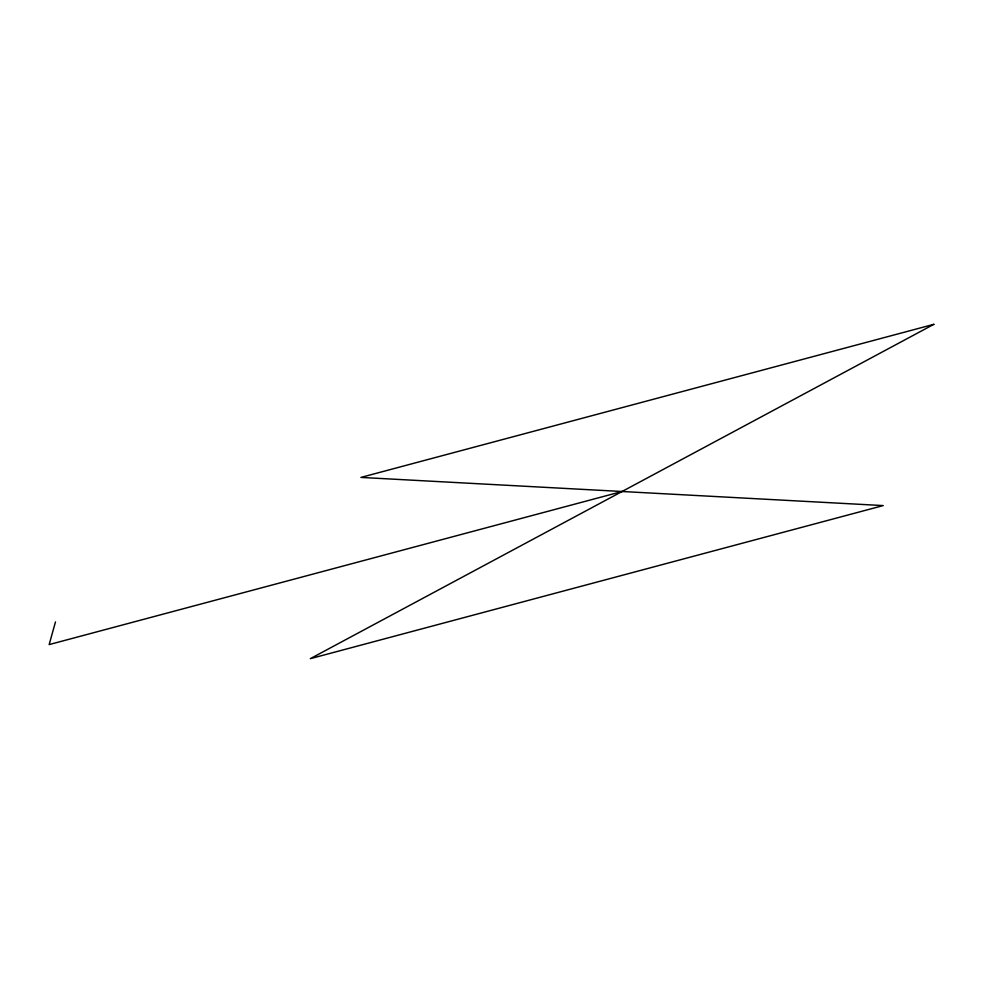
<?xml version="1.0" encoding="UTF-8"?>
<svg xmlns="http://www.w3.org/2000/svg" width="983" height="983" viewBox="0 0 983 983"><rect width="100%" height="100%" fill="white"/><g stroke="black" fill="none" stroke-linecap="round" stroke-linejoin="round"><path stroke-width="1.47" d="M55.478 621.932L49.15 644.59L622.079 491.5M933.85 324.329L310.296 658.671L883.225 505.581L360.921 477.419L933.85 324.329"/></g></svg>
